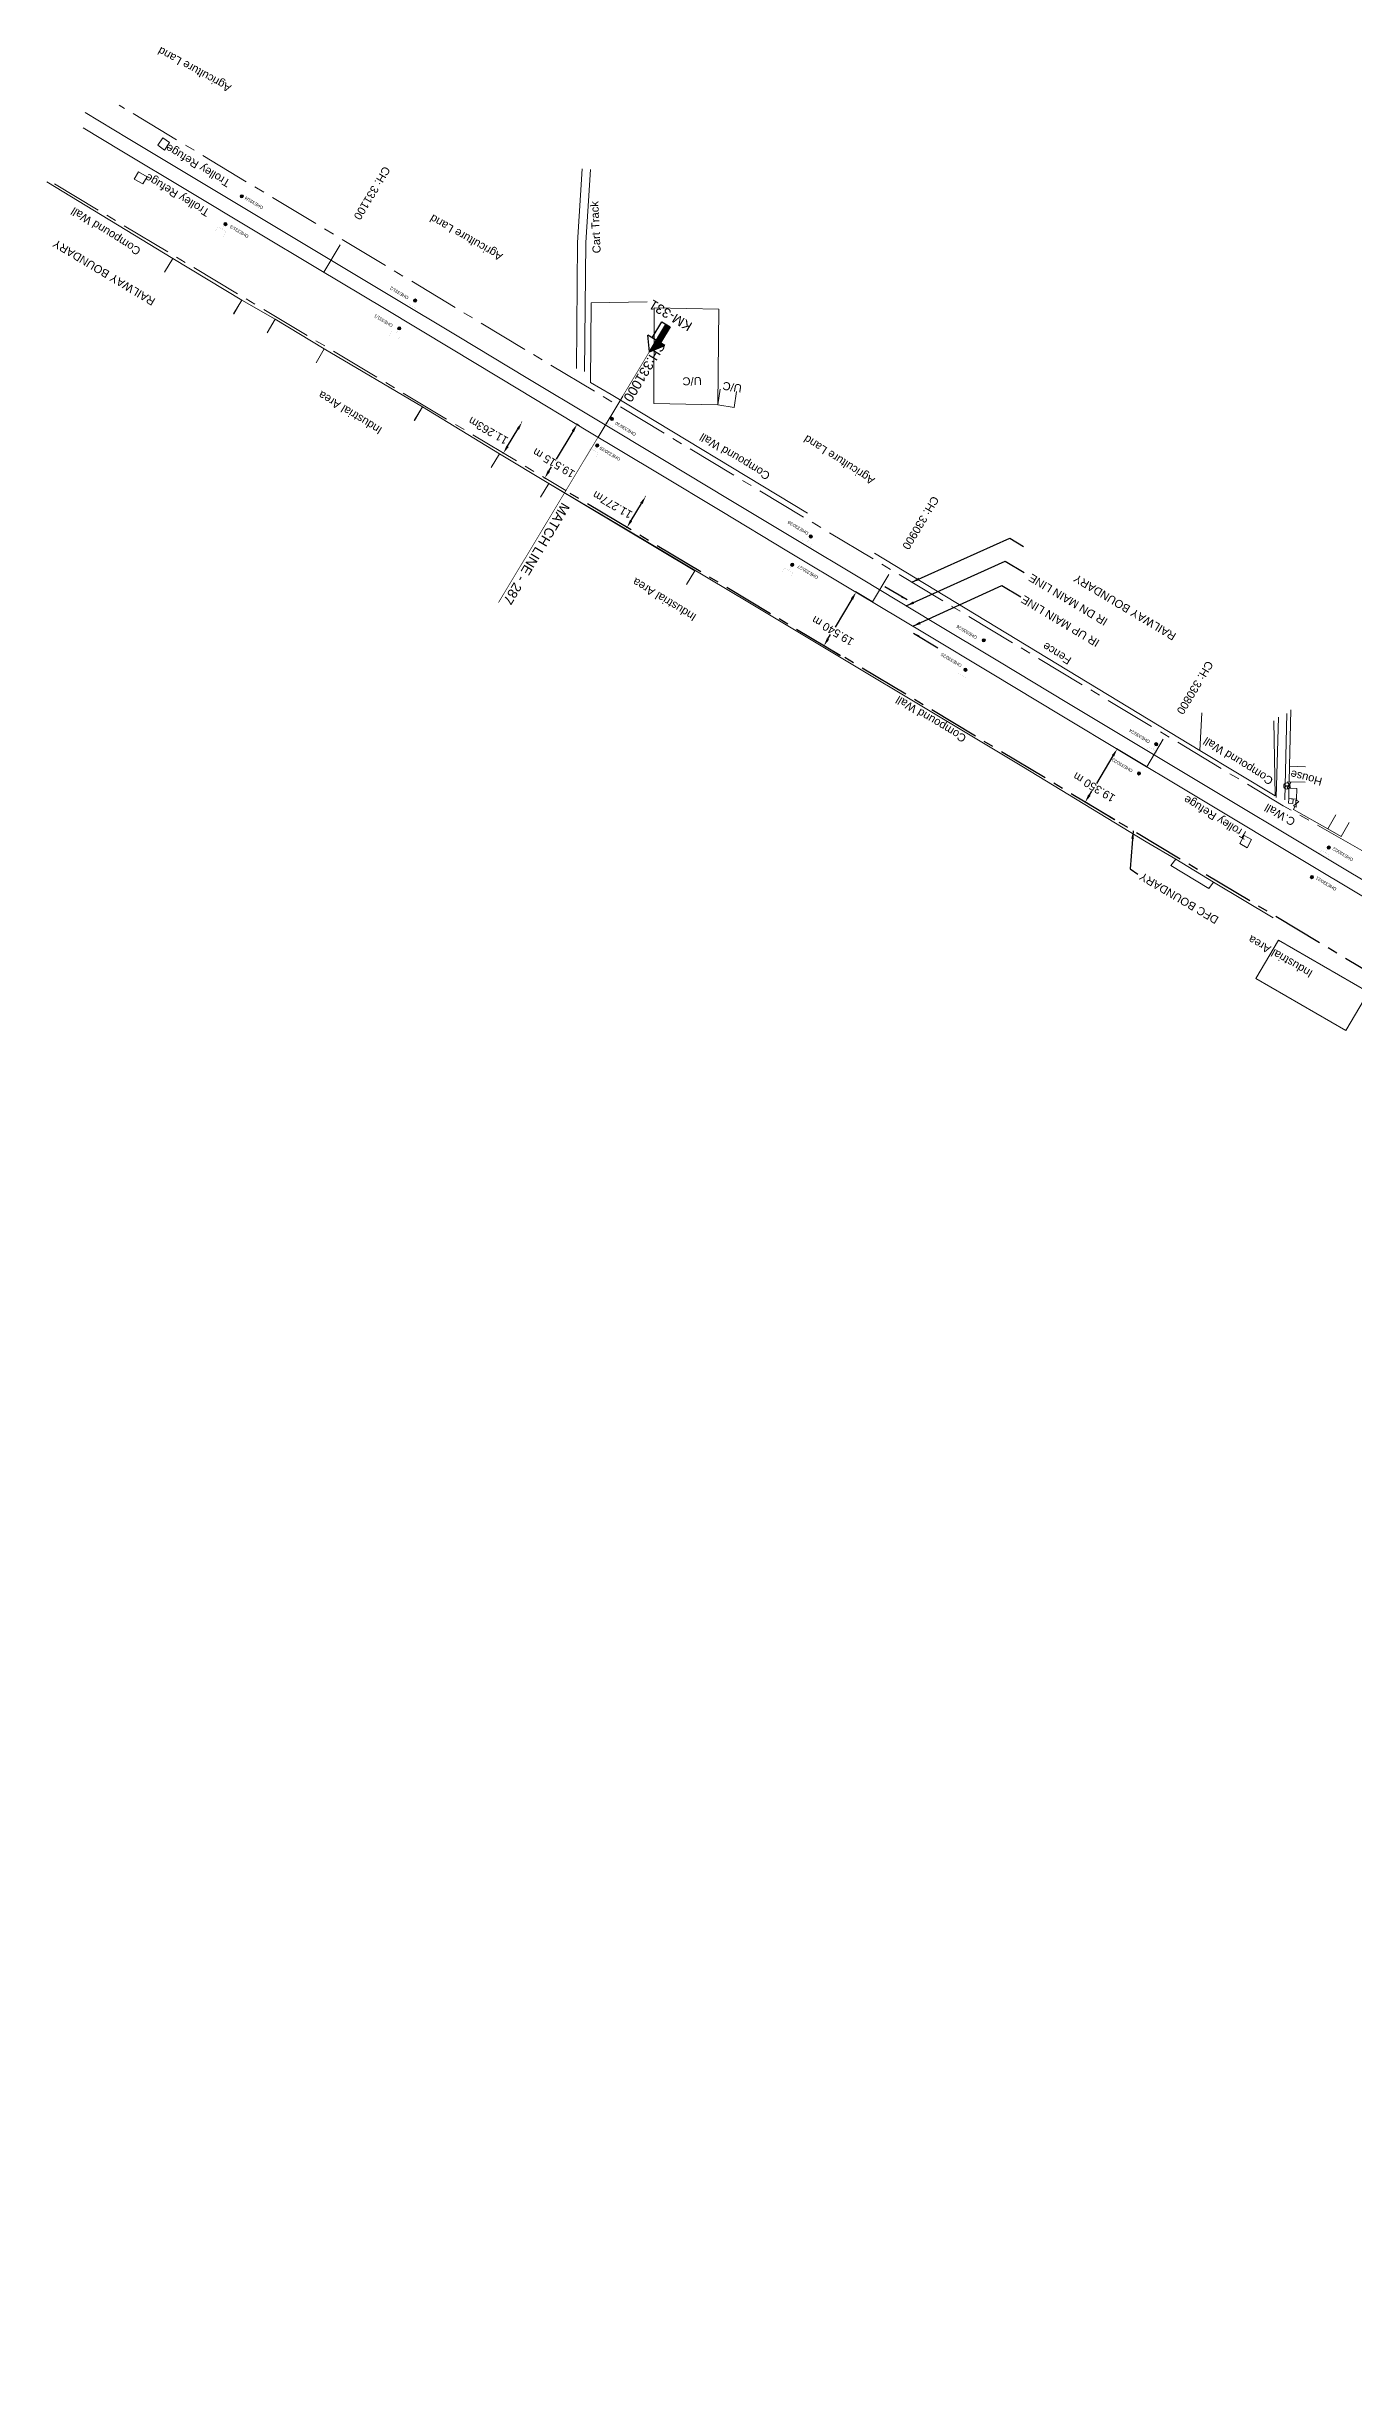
# Model space of a CAD drawing. Header units: metres. Extents: x 618808 to 629364, y 3390217 to 3397014.
# Drawn here: x 618808 to 619216, y 3396282 to 3397014 of the extents above; entities that cross this region are included whole.
import ezdxf
from ezdxf.enums import TextEntityAlignment as Align

# ---------------------------------------------------------------- set-up
doc = ezdxf.new("R2010")
doc.units = ezdxf.units.M
doc.header["$MEASUREMENT"] = 0
doc.linetypes.add('CENTER', pattern=[50.8, 31.75, -6.35, 6.35, -6.35])
doc.linetypes.add('PHANTOM2', pattern=[1.25, 0.625, -0.125, 0.125, -0.125, 0.125, -0.125])
doc.layers.get('Defpoints').update_dxf_attribs({"lineweight": 0})
for name, color, linetype, lineweight in [('Bounary Dim', 10, 'Continuous', 13), ('Building Under Cons.', 251, 'Continuous', 0), ('Cart Track', 34, 'Continuous', 0), ('Commercial Building Semipucca', 251, 'Continuous', 0), ('Compound Wall', 251, 'Continuous', 0), ('DFCC BOUNDARY', 6, 'CENTER', 0), ('Electric Pole', 251, 'Continuous', 0), ('Existing Chainage', 7, 'Continuous', 0), ('Existing IR Track', 143, 'Continuous', 0), ('Existing Railway Boundary', 7, 'CENTER', 0), ('Fence', 251, 'F-LINE', 0), ('flow direction', 7, 'Continuous', 0), ('Gate', 251, 'Continuous', 0), ('KM STONE', 7, 'Continuous', 0), ('MATCH LINE', 7, 'Continuous', 0), ('OHE MAST', 8, 'Continuous', 0), ('OHE MAST TEXT', 8, 'Continuous', 0), ('Residential Building Pucca', 251, 'Continuous', 0), ('Residential Building Semipucca', 251, 'Continuous', 0), ('Side Details', 251, 'Continuous', 0), ('Subroad Edge', 34, 'Continuous', 0), ('Text', 251, 'Continuous', 0), ('Text1', 251, 'Continuous', 0), ('Trolley Stand', 7, 'Continuous', 0)]:
    doc.layers.add(name, color=color, linetype=linetype, lineweight=lineweight)
doc.styles.get("Standard").update_dxf_attribs({"font": 'arial.ttf'})
doc.styles.add('Style-Arial', font='arial.ttf')
doc.styles.add('Text', font='arial.ttf', dxfattribs={"height": 2})
doc.linetypes.add('F-LINE', pattern='A,0.6,["X",Standard,S=0.3,R=0,X=0,Y=-0.15],0.1', length=0.7)
doc.dimstyles.new('DIM', dxfattribs={"dimtxt": 2.5, "dimasz": 2.5, "dimexe": 0.18, "dimexo": 0.0625, "dimgap": 0.09, "dimtad": 0, "dimtih": 1, "dimtoh": 1, "dimdec": 3, "dimzin": 0, "dimdsep": 46, "dimtxsty": 'Standard', "dimcen": 0.09, "dimadec": 0, "dimazin": 0, "dimtfac": 1, "dimtdec": 3, "dimtofl": 0, "dimtmove": 0, "dimatfit": 3, "dimfxl": 1, "dimtolj": 1, "dimtzin": 0, "dimarcsym": 0})
doc.dimstyles.new('ISO-25', dxfattribs={"dimtxt": 2.5, "dimasz": 2.5, "dimexe": 1.25, "dimexo": 0.625, "dimtad": 1, "dimtxsty": 'Standard', "dimcen": 2.5, "dimadec": 0, "dimazin": 0, "dimtfac": 1, "dimtmove": 0, "dimatfit": 3, "dimfxl": 1, "dimarcsym": 0})
doc.dimstyles.get("Standard").update_dxf_attribs({"dimtxt": 2.5, "dimasz": 0.18, "dimexe": 0.18, "dimexo": 0.0625, "dimgap": 0.09, "dimtad": 0, "dimtih": 1, "dimtoh": 1, "dimdec": 3, "dimzin": 0, "dimdsep": 46, "dimtxsty": 'Standard', "dimcen": 0.09, "dimadec": 0, "dimazin": 0, "dimtfac": 1, "dimtdec": 3, "dimtofl": 0, "dimtmove": 0, "dimatfit": 3, "dimfxl": 1, "dimtolj": 1, "dimtzin": 0, "dimarcsym": 0})

# ---------------------------------------------------------------- blocks, each defined once
blk = doc.blocks.new('GT')
at = {"layer": 'Gate'}
for p, q in [((-0.5, -0.5), (-0.5, 0.5)), ((-0.5, 0.5), (0.5, -0.5)), ((0.5, 0.5), (0.5, -0.5))]:
    blk.add_line(p, q, dxfattribs=at)
at = {"layer": 'Gate', "flags": 128}
blk.add_lwpolyline([(0.5, 0.5), (-0.5, -0.5)], dxfattribs=at)
blk = doc.blocks.new('EP')
at = {"extrusion": (0, 0, -1)}
blk.add_hatch(color=8, dxfattribs=at).paths.add_polyline_path([(-0.31, -0.24), (-0.94, -0.01), (-0.41, -0.1), (-0.43, 0.15), (0.21, -0.05), (0.21, 0.16), (0.93, -0.01), (0.31, 0.07), (0.31, -0.19), (-0.31, 0)])
at = {"color": 8}
for p, q in [((-0.93, -0.01), (-0.21, 0.16)), ((-0.31, 0.07), (-0.93, -0.01)), ((-0.31, -0.19), (-0.31, 0.07)), ((0.31, 0), (-0.31, -0.19)), ((-0.21, 0.16), (-0.21, -0.05)), ((-0.21, -0.05), (0.43, 0.15)), ((0.31, -0.24), (0.31, 0)), ((0.43, 0.15), (0.41, -0.1)), ((0.94, -0.01), (0.31, -0.24)), ((0.41, -0.1), (0.94, -0.01))]:
    blk.add_line(p, q, dxfattribs=at)
blk.add_circle((0, 0), 1, dxfattribs=at)
blk = doc.blocks.new('OHE MAST')
h = blk.add_hatch(color=256)
edge = h.paths.add_edge_path()
edge.add_arc((0, 0), 0.514, 0, 360)
at = {"const_width": 0.01, "flags": 128}
for points in [[(1.5, 3.5), (1.5, 2), (-1.5, 2), (-1.5, 3.5)], [(0, 2), (0, 0)]]:
    blk.add_lwpolyline(points, dxfattribs=at)
blk.add_circle((0, 0), 0.514)
blk = doc.blocks.new('*D415')
at = {"layer": 'Bounary Dim', "color": 0, "lineweight": -2, "transparency": 16777216}
for p, q in [((618990.47, 3396865.48), (618993.7, 3396870.86)), ((618994.93, 3396873.03), (618994.83, 3396873.09)), ((618989.12, 3396863.36), (618989.02, 3396863.43))]:
    blk.add_line(p, q, dxfattribs=at)
at = {"layer": 'Bounary Dim', "color": 0, "transparency": 16777216}
for points in [[(618993.34, 3396871.07), (618994.06, 3396870.64), (618994.99, 3396873)], [(618990.11, 3396865.69), (618990.82, 3396865.26), (618989.18, 3396863.33)]]:
    blk.add_solid(points, dxfattribs=at)
at = {"layer": 'Defpoints', "color": 0, "transparency": 16777216}
for p in [(618994.99, 3396873), (618994.99, 3396873), (618989.18, 3396863.33)]:
    blk.add_point(p, dxfattribs=at)
at = {"layer": 'Bounary Dim', "color": 0, "transparency": 16777216, "insert": (618984.65, 3396870.41), "char_height": 2.5, "attachment_point": 5, "rotation": 150}
blk.add_mtext('\\A1;11.277m', dxfattribs=at)
blk = doc.blocks.new('*D416')
at = {"layer": 'Bounary Dim', "color": 0, "lineweight": -2, "transparency": 16777216}
for p, q in [((618951.86, 3396888.69), (618955.09, 3396894.06)), ((618956.32, 3396896.24), (618956.22, 3396896.3)), ((618950.52, 3396886.58), (618950.42, 3396886.64))]:
    blk.add_line(p, q, dxfattribs=at)
at = {"layer": 'Bounary Dim', "color": 0, "transparency": 16777216}
for points in [[(618954.73, 3396894.28), (618955.44, 3396893.85), (618956.37, 3396896.2)], [(618951.5, 3396888.91), (618952.22, 3396888.48), (618950.57, 3396886.55)]]:
    blk.add_solid(points, dxfattribs=at)
at = {"layer": 'Defpoints', "color": 0, "transparency": 16777216}
for p in [(618956.37, 3396896.2), (618956.37, 3396896.2), (618950.57, 3396886.55)]:
    blk.add_point(p, dxfattribs=at)
at = {"layer": 'Bounary Dim', "color": 0, "transparency": 16777216, "insert": (618945.83, 3396893.58), "char_height": 2.5, "attachment_point": 5, "rotation": 150}
blk.add_mtext('\\A1;11.263m', dxfattribs=at)
blk = doc.blocks.new('*D336')
at = {"layer": 'Defpoints', "color": 0, "linetype": 'ByBlock', "ltscale": 5, "transparency": 16777216}
for p in [(619142.35, 3396794.11), (619151.59, 3396788.56), (619141.63, 3396771.97)]:
    blk.add_point(p, dxfattribs=at)
at = {"layer": 'DFCC BOUNDARY', "color": 0, "linetype": 'ByBlock', "lineweight": -2, "ltscale": 5, "transparency": 16777216}
for p, q in [((619141.06, 3396791.97), (619135.87, 3396783.33)), ((619151.53, 3396788.59), (619142.19, 3396794.21)), ((619133.67, 3396779.67), (619134.46, 3396780.98)), ((619141.57, 3396772.01), (619132.23, 3396777.62))]:
    blk.add_line(p, q, dxfattribs=at)
at = {"layer": 'DFCC BOUNDARY', "color": 0, "linetype": 'ByBlock', "ltscale": 5, "transparency": 16777216}
for points in [[(619140.7, 3396792.18), (619141.42, 3396791.75), (619142.35, 3396794.11)], [(619133.31, 3396779.88), (619134.03, 3396779.45), (619132.38, 3396777.52)]]:
    blk.add_solid(points, dxfattribs=at)
at = {"layer": 'DFCC BOUNDARY', "color": 0, "linetype": 'ByBlock', "ltscale": 5, "transparency": 16777216, "insert": (619135.17, 3396782.16), "char_height": 2.5, "attachment_point": 5, "rotation": 149}
blk.add_mtext('\\A1;19.350 m', dxfattribs=at)
blk = doc.blocks.new('*D337')
at = {"layer": 'Defpoints', "color": 0, "linetype": 'ByBlock', "ltscale": 5, "transparency": 16777216}
for p in [(619060.78, 3396843.11), (619065.86, 3396840.05), (619055.8, 3396823.3)]:
    blk.add_point(p, dxfattribs=at)
at = {"layer": 'DFCC BOUNDARY', "color": 0, "linetype": 'ByBlock', "lineweight": -2, "ltscale": 5, "transparency": 16777216}
for p, q in [((619059.49, 3396840.96), (619054.23, 3396832.2)), ((619065.81, 3396840.09), (619060.62, 3396843.2)), ((619055.75, 3396823.33), (619050.56, 3396826.45)), ((619052, 3396828.5), (619052.82, 3396829.86))]:
    blk.add_line(p, q, dxfattribs=at)
at = {"layer": 'DFCC BOUNDARY', "color": 0, "linetype": 'ByBlock', "ltscale": 5, "transparency": 16777216}
for points in [[(619059.13, 3396841.18), (619059.85, 3396840.75), (619060.78, 3396843.11)], [(619051.65, 3396828.71), (619052.36, 3396828.28), (619050.72, 3396826.36)]]:
    blk.add_solid(points, dxfattribs=at)
at = {"layer": 'DFCC BOUNDARY', "color": 0, "linetype": 'ByBlock', "ltscale": 5, "transparency": 16777216, "insert": (619053.52, 3396831.03), "char_height": 2.5, "attachment_point": 5, "rotation": 149}
blk.add_mtext('\\A1;19.540 m', dxfattribs=at)
blk = doc.blocks.new('*D338')
at = {"layer": 'Defpoints', "color": 0, "linetype": 'Continuous', "ltscale": 0.5, "transparency": 16777216}
for p in [(618973.56, 3396895.52), (618974.29, 3396895.08), (618964.23, 3396878.36)]:
    blk.add_point(p, dxfattribs=at)
at = {"layer": 'Existing Railway Boundary', "color": 0, "linetype": 'Continuous', "lineweight": -2, "ltscale": 0.5, "transparency": 16777216}
for p, q in [((618972.28, 3396893.37), (618967.01, 3396884.63)), ((618974.24, 3396895.11), (618973.41, 3396895.61)), ((618964.79, 3396880.94), (618965.6, 3396882.29)), ((618964.17, 3396878.39), (618963.35, 3396878.89))]:
    blk.add_line(p, q, dxfattribs=at)
at = {"layer": 'Existing Railway Boundary', "color": 0, "linetype": 'Continuous', "ltscale": 0.5, "transparency": 16777216}
for points in [[(618971.92, 3396893.59), (618972.63, 3396893.16), (618973.56, 3396895.52)], [(618964.43, 3396881.15), (618965.15, 3396880.72), (618963.5, 3396878.8)]]:
    blk.add_solid(points, dxfattribs=at)
at = {"layer": 'Existing Railway Boundary', "color": 0, "linetype": 'Continuous', "ltscale": 0.5, "transparency": 16777216, "insert": (618966.31, 3396883.46), "char_height": 2.5, "attachment_point": 5, "rotation": 149}
blk.add_mtext('\\A1;19.515 m', dxfattribs=at)
blk = doc.blocks.new('KM POST PLAN')
blk = doc.blocks.new('KMS')
at = {"extrusion": (0, 0, -1)}
h = blk.add_hatch(color=256, dxfattribs=at)
h.paths.add_polyline_path([(-612135.04, 3401051.68), (-612132.06, 3401046.74), (-612133.35, 3401045.96), (-612136.32, 3401050.9)])
h.paths.add_polyline_path([(-612132.06, 3401046.74), (-612129.88, 3401043.11), (-612134.74, 3401045.12), (-612133.35, 3401045.96)], flags=16)
at = {"flags": 128}
for points in [[(612130.78, 3401047.51), (612133.75, 3401052.45), (612136.32, 3401050.9), (612133.35, 3401045.96)], [(612129.88, 3401043.11), (612134.74, 3401045.12), (612129.39, 3401048.35)], [(612129.88, 3401043.11), (612129.39, 3401048.35)], [(612129.88, 3401043.11), (612135.04, 3401051.68)]]:
    blk.add_lwpolyline(points, dxfattribs=at)

msp = doc.modelspace()

# ---------------------------------------------------------------- linework, layer by layer
at = {"layer": 'Building Under Cons.', "flags": 128}
msp.add_lwpolyline([(619023.3797, 3396905.7978), (619022.6391, 3396900.8545), (619017.5388, 3396901.6186), (619018.2795, 3396906.562)], dxfattribs=at)
at = {"layer": 'Building Under Cons.'}
msp.add_3dface([(619017.5388, 3396901.6186), (618997.606, 3396902.0734), (618997.6904, 3396931.9971), (619017.8579, 3396931.5369)], dxfattribs=at)
at = {"layer": 'Cart Track', "flags": 128}
for points in [[(618973.3932, 3396912.9647), (618973.7741, 3396952.4075), (618975.2095, 3396975.3738)], [(618977.783, 3396975.2233), (618976.375, 3396952.3598), (618975.9608, 3396912.0404)]]:
    msp.add_lwpolyline(points, dxfattribs=at)
at = {"layer": 'Commercial Building Semipucca', "flags": 128}
for points in [[(618844.6946, 3396943.0905), (618847.2787, 3396947.3693), (618868.7881, 3396934.3789), (618866.204, 3396930.1001)], [(618866.3164, 3396930.0343), (618868.7881, 3396934.3789), (618879.2057, 3396928.4522), (618876.734, 3396924.1075)], [(618892.0611, 3396914.815), (618894.5987, 3396919.1215), (618925.3014, 3396901.0305), (618922.7638, 3396896.724)], [(618922.6965, 3396896.7643), (618925.3014, 3396901.0305), (618949.3209, 3396886.3645), (618946.7161, 3396882.0984)]]:
    msp.add_lwpolyline(points, dxfattribs=at)
at = {"layer": 'Commercial Building Semipucca'}
for points in [[(619160.6695, 3396759.6793), (619172.4352, 3396752.5148), (619170.9595, 3396750.5086), (619159.1846, 3396757.6787)], [(619185.7138, 3396722.4375), (619192.7988, 3396734.3714), (619220.9421, 3396718.0777), (619213.8519, 3396706.1351)]]:
    msp.add_3dface(points, dxfattribs=at)
at = {"layer": 'Compound Wall', "flags": 128}
for points in [[(618807.8891, 3396971.3678), (618847.2787, 3396947.3693)], [(619045.5879, 3396867.8112), (618984.2469, 3396904.8498), (618977.8245, 3396908.643), (618978.004, 3396933.4834)], [(618995.4835, 3396933.8868), (618978.004, 3396933.4834)], [(618879.2061, 3396928.4508), (618894.5987, 3396919.1215)], [(619027.4756, 3396839.7784), (618988.7581, 3396862.9114), (618964.7449, 3396877.1048), (618949.3209, 3396886.3645)], [(619160.6695, 3396759.6793), (619151.4759, 3396765.1216), (619112.5755, 3396788.785), (619027.4756, 3396839.7784), (619027.4756, 3396839.7784)], [(619191.3154, 3396802.9192), (619191.6965, 3396779.4976), (619168.2321, 3396793.6714), (619168.8469, 3396805.3896)], [(619196.6493, 3396806.323), (619196.2277, 3396788.7003)], [(619197.889, 3396776.1338), (619197.5098, 3396775.2157), (619208.2246, 3396769.1701)], [(619198.6557, 3396777.9034), (619198.3711, 3396778.4409)], [(619198.6557, 3396777.9034), (619198.3711, 3396778.4409)], [(619191.1527, 3396741.398), (619172.4352, 3396752.5148)]]:
    msp.add_lwpolyline(points, dxfattribs=at)
at = {"layer": 'DFCC BOUNDARY', "lineweight": 30, "ltscale": 0.5}
msp.add_lwpolyline([(619655.123, 3396461.6017), (619596.4122, 3396496.8952), (619550.7531, 3396529.3055), (619548.9914, 3396524.4762), (619505.4275, 3396550.6814), (619504.083, 3396552.0131), (619492.0025, 3396561.0264), (619482.333, 3396566.4756), (619470.9979, 3396572.7428), (619432.9121, 3396596.0308), (619418.6725, 3396605.0162), (619398.5905, 3396617.1643), (619398.6752, 3396617.3055), (619312.9404, 3396668.7612), (619313.0176, 3396668.8897), (619227.2878, 3396720.3859), (619227.3598, 3396720.506), (619141.6306, 3396771.9828), (619141.6254, 3396771.9742), (619055.8982, 3396823.4655), (619055.8003, 3396823.3026), (618970.0805, 3396874.8069), (618970.0993, 3396874.8382)], dxfattribs=at)
at = {"layer": 'Existing Chainage', "linetype": 'Continuous', "lineweight": 13, "flags": 128}
for points in [[(618899.5775, 3396951.6525), (618894.4366, 3396943.0751)], [(618987.8797, 3396904.4076), (618980.1441, 3396891.5561)], [(619071.0108, 3396848.6256), (619065.8615, 3396840.0533)], [(619156.7353, 3396797.136), (619151.5865, 3396788.5633)]]:
    msp.add_lwpolyline(points, dxfattribs=at)
at = {"layer": 'Existing IR Track', "flags": 128}
for points in [[(619225.4542, 3396749.3913), (619207.5726, 3396760.122), (619167.2576, 3396784.3003), (619146.9662, 3396796.485), (619126.6566, 3396808.6806), (619105.6003, 3396821.3219), (619084.5332, 3396833.9697), (619062.9638, 3396846.927), (619041.3968, 3396859.8829), (619021.1231, 3396872.0673), (619000.8774, 3396884.2348), (618979.2618, 3396897.2421), (618957.6843, 3396910.2265), (618936.6106, 3396922.8977), (618915.5725, 3396935.5475), (618895.2555, 3396947.7413), (618875.0061, 3396959.8947), (618854.1534, 3396972.3985), (618833.3192, 3396984.8913), (618819.8608, 3396992.9813)], [(619223.1666, 3396745.5825), (619205.5606, 3396756.1541), (619165.1446, 3396780.4203), (619144.6935, 3396792.7033), (619124.5493, 3396804.8019), (619103.3318, 3396817.5461), (619082.1681, 3396830.258), (619060.6969, 3396843.1556), (619039.1761, 3396856.083), (619018.8512, 3396868.2871), (618998.7519, 3396880.3557), (618976.9869, 3396893.4565), (618955.5583, 3396906.3548), (618934.338, 3396919.1169), (618913.4071, 3396931.705), (618892.9765, 3396943.9502), (618872.5087, 3396956.2177), (618851.8697, 3396968.5977), (618831.3313, 3396980.9173), (618819.203, 3396988.1984)]]:
    msp.add_lwpolyline(points, dxfattribs=at)
at = {"layer": 'Existing Railway Boundary', "ltscale": 0.5, "flags": 128}
for points in [[(622746.098, 3394644.2), (622663.4606, 3394694.169), (622635.5442, 3394709.92), (622581.1736, 3394743.226), (622498.0779, 3394792.898), (622457.7907, 3394817.243), (622415.9451, 3394842.999), (622330.0124, 3394895.005), (622286.0512, 3394920.901), (622269.7893, 3394930.074), (622244.2217, 3394945.629), (622201.0412, 3394973.502), (622157.7433, 3394996.47), (622067.1433, 3395052.862), (622028.1243, 3395076.2237), (621982.7063, 3395103.6077), (621938.325, 3395130.049), (621919.5262, 3395142.179), (621895.57, 3395156.352), (621849.652, 3395183.166), (621803.9371, 3395210.454), (621762.0599, 3395237.831), (621717.2628, 3395262.794), (621673.4964, 3395291.048), (621631.1453, 3395314.439), (621565.7349, 3395354.058), (621541.6521, 3395368.941), (621498.2271, 3395395.531), (621455.3549, 3395421.57), (621412.7963, 3395447.333), (621396.0377, 3395457.837), (621278.7038, 3395528.576), (620507.8337, 3395990.648), (620326.7791, 3396099.223), (620281.2632, 3396126.84), (619808.9582, 3396409.119), (619628.9088, 3396516.842), (619582.1797, 3396546.525), (619447.801, 3396625.557), (619258.2721, 3396737.95), (619229.5588, 3396756.3), (619194.2185, 3396776.394), (618830.5016, 3396995.2736)], [(618810.3078, 3396970.6683), (618970.0993, 3396874.8382)]]:
    msp.add_lwpolyline(points, dxfattribs=at)
at = {"layer": 'Fence'}
msp.add_lwpolyline([(619066.5823, 3396855.2581), (619168.2321, 3396793.6714)], dxfattribs=at)
at = {"layer": 'MATCH LINE', "linetype": 'PHANTOM2', "ltscale": 15, "const_width": 0.2}
msp.add_lwpolyline([(618996.193, 3396918.2186), (618949.0397, 3396839.8802)], dxfattribs=at)
at = {"layer": 'Residential Building Pucca', "flags": 128}
msp.add_lwpolyline([(619214.8558, 3396771.169), (619212.4004, 3396766.8151), (619208.2246, 3396769.1701), (619210.68, 3396773.524)], dxfattribs=at)
at = {"layer": 'Residential Building Semipucca', "flags": 128}
for points in [[(618962.1788, 3396872.814), (618964.7444, 3396877.1039), (619010.366, 3396849.8192), (619007.8004, 3396845.5293)], [(619201.1176, 3396783.7093), (619196.1203, 3396783.8192), (619196.2277, 3396788.7003), (619201.225, 3396788.5903)]]:
    msp.add_lwpolyline(points, dxfattribs=at)
at = {"layer": 'Residential Building Semipucca'}
for points in [[(619198.3721, 3396778.4427), (619195.9847, 3396778.599), (619196.0205, 3396781.894), (619198.4691, 3396781.7337)], [(619197.2567, 3396777.055), (619195.8898, 3396777.2331), (619195.9847, 3396778.599), (619197.3524, 3396778.4207)]]:
    msp.add_3dface(points, dxfattribs=at)
at = {"layer": 'Subroad Edge', "flags": 128}
for points in [[(619192.0454, 3396778.9903), (619192.7796, 3396804.0364)], [(619194.8037, 3396778.2521), (619195.3797, 3396805.255)]]:
    msp.add_lwpolyline(points, dxfattribs=at)
at = {"layer": 'Trolley Stand'}
for points in [[(618844.1308, 3396985.1057), (618846.2654, 3396983.6272), (618844.672, 3396981.2739), (618842.5374, 3396982.7524)], [(618836.541, 3396974.47), (618839.29, 3396972.9439), (618837.9267, 3396970.6761), (618835.1772, 3396972.2025)], [(619184.39, 3396765.8214), (619182.9799, 3396763.2686), (619180.6566, 3396764.5726), (619182.0668, 3396767.1256)]]:
    msp.add_3dface(points, dxfattribs=at)

# ---------------------------------------------------------------- block references
at = {"color": 4}
msp.add_blockref('KMS', (6866.3139, -4124.8909), dxfattribs=at)
at = {"layer": 'Electric Pole'}
msp.add_blockref('EP', (619195.4157, 3396782.5478), dxfattribs=at)
msp.add_blockref('EP', (619195.4157, 3396782.5478), dxfattribs=at)
at = {"layer": 'Gate'}
for p, xscale, yscale, zscale, rotation in [((619196.0711, 3396782.8568), 1.928268736728219, 0.9997078268975875, 1.388418290166572, 87.4163048366959), ((619198.2738, 3396777.0201), 1.932443245915712, 0.9997078268975733, 1.389920371092276, 66.41630483952012)]:
    msp.add_blockref('GT', p, dxfattribs=dict(at, xscale=xscale, yscale=yscale, zscale=zscale, rotation=rotation))
at = {"layer": 'KM STONE'}
ref = msp.add_blockref('KM POST PLAN', (618996.118, 3396918.416), dxfattribs=dict(at, xscale=0.5, yscale=0.5, zscale=0.5, rotation=148.9344517853904))
ref.add_attrib('KM-POST', 'KM-331', dxfattribs={"layer": '0', "height": 3, "rotation": 148.9344518, "style": 'Style-Arial'}).set_placement((619002.8263, 3396929.5515), align=Align.MIDDLE_CENTER)
at = {"layer": 'OHE MAST', "color": 2, "rotation": 149.0208306544455}
for p in [(618868.7909, 3396966.8055), (618863.7081, 3396958.1136), (618922.9666, 3396934.2287), (618917.9984, 3396925.5516), (618984.4604, 3396897.2708), (618979.8869, 3396888.9717), (619046.6138, 3396860.532), (619040.8099, 3396851.6982), (619100.6586, 3396828.0703), (619094.967, 3396818.8866), (619154.5703, 3396795.6113), (619149.1833, 3396786.4767), (619208.5016, 3396763.3157), (619203.2182, 3396754.0773)]:
    msp.add_blockref('OHE MAST', p, dxfattribs=at)

# ---------------------------------------------------------------- texts
at = {"layer": 'DFCC BOUNDARY', "linetype": 'Continuous', "ltscale": 5}
msp.add_text('DFC BOUNDARY', height=2.5, rotation=149.3990418, dxfattribs=at).set_placement((619174.319, 3396741.4528))
at = {"layer": 'Existing Chainage', "lineweight": 0, "attachment_point": 6, "line_spacing_factor": 0.6, "style": 'Style-Arial'}
for s, insert, char_height, rotation in [('CH: 331100', (618904.7184, 3396959.8132), 2.5, 239.0633571), ('CH:331000', (618989.2018, 3396902.9799), 3, 238.9554886), ('CH: 330900', (619076.1601, 3396856.7813), 2.5, 239.0070866), ('CH: 330800', (619161.884, 3396805.292), 2.5, 239.0109437)]:
    msp.add_mtext(s, dxfattribs=dict(at, insert=insert, char_height=char_height, rotation=rotation))
at = {"layer": 'Existing IR Track', "color": 7, "lineweight": 0}
for s, p in [('IR DN MAIN LINE', (619115.0667, 3396847.9345)), ('IR UP MAIN LINE', (619112.6711, 3396841.193))]:
    msp.add_text(s, height=2.5, rotation=149, dxfattribs=at).set_placement(p, align=Align.MIDDLE_RIGHT)
at = {"layer": 'Existing Railway Boundary', "linetype": 'Continuous', "ltscale": 5}
for p in [(618842.0235, 3396934.6611), (619161.0277, 3396830.0268)]:
    msp.add_text('RAILWAY BOUNDARY', height=2.5, rotation=149, dxfattribs=at).set_placement(p)
at = {"layer": 'MATCH LINE', "linetype": 'Continuous'}
msp.add_text('MATCH LINE - 287', height=3, rotation=239.0346667, dxfattribs=at).set_placement((618968.9042, 3396871.3606))
at = {"layer": 'OHE MAST TEXT'}
for s, p in [('OHE331/4', (618875.6881, 3396963.5125)), ('OHE331/3', (618871.0688, 3396954.5618)), ('OHE331/2', (618921.0609, 3396935.3783)), ('OHE331/1', (618916.1295, 3396926.6963)), ('OHE330/30', (618992.1226, 3396892.7262)), ('OHE330/29', (618987.2452, 3396884.943)), ('OHE330/28', (619046.0453, 3396861.7657)), ('OHE330/27', (619049.0752, 3396847.9864)), ('OHE330/26', (619098.7263, 3396829.2273)), ('OHE330/25', (619093.9153, 3396820.4664)), ('OHE330/24', (619152.7463, 3396796.6953)), ('OHE330/23', (619147.3264, 3396787.5933)), ('OHE330/22', (619216.297, 3396759.775)), ('OHE330/21', (619211.0446, 3396750.584))]:
    msp.add_text(s, height=1, rotation=149, dxfattribs=at).set_placement(p)
at = {"layer": 'Side Details'}
for rotation, p in [(151.1714963, (618854.0142, 3397006.4009)), (150.2810584, (618938.9288, 3396953.8763)), (147.2354476, (619055.4746, 3396884.4392))]:
    msp.add_text('Agriculture Land', height=2.5, rotation=rotation, dxfattribs=at).set_placement(p, align=Align.MIDDLE_CENTER)
at = {"layer": 'Subroad Edge', "style": 'Text'}
msp.add_text('Cart Track', height=2.5, rotation=92.693749, dxfattribs=at).set_placement((618980.9814, 3396949.0688))
at = {"layer": 'Text', "style": 'Text'}
for s, rotation, p in [('Compound Wall', 147.9229143, (618826.3105, 3396955.8814)), ('Industrial Area', 148.5761032, (618902.6504, 3396899.1945)), ('U/C', 181.444492, (619009.5409, 3396909.0543)), ('U/C', 170.5697131, (619022.0661, 3396907.1834)), ('Compound Wall', 148.9975052, (619022.8812, 3396885.4827)), ('Industrial Area', 148.5761032, (619000.8421, 3396840.7828)), ('Fence', 148.0163224, (619123.5381, 3396823.9501)), ('Compound Wall', 149.2002106, (619084.1707, 3396803.4163)), ('Compound Wall', 148.0466759, (619180.189, 3396790.3454)), ('House', 165.435309, (619201.4419, 3396785.064)), ('Trolley Refuge', 148.5064391, (619173.1096, 3396772.7)), ('C.Wall', 150.6432016, (619193.2213, 3396773.5522)), ('Industrial Area', 149.8300699, (619193.3564, 3396729.2454))]:
    msp.add_text(s, height=2.5, rotation=rotation, dxfattribs=at).set_placement(p, align=Align.MIDDLE_CENTER)
at = {"layer": 'Text1', "style": 'Text'}
for p in [(618855.0874, 3396976.3767), (618848.6261, 3396967.1793)]:
    msp.add_text('Trolley Refuge', height=2.5, rotation=149.3383277, dxfattribs=at).set_placement(p, align=Align.MIDDLE_CENTER)

# ---------------------------------------------------------------- dimensions: what is measured, and where the dimension line sits
at = {"layer": 'Bounary Dim'}
for base, p1, p2, override, picture, middle in [((618956.3728, 3396896.2032), (618950.5714, 3396886.5495), (618956.3728, 3396896.2032), {"dimasz": 2.5, "dimdsep": 0, "dimpost": 'm', "dimtmove": 2}, '*D416', (618945.8312, 3396893.5775)), ((618994.9864, 3396872.9983), (618989.1777, 3396863.3325), (618994.9864, 3396872.9983), {"dimtxt": 2.5, "dimasz": 2.5, "dimdsep": 0, "dimpost": 'm', "dimtmove": 2}, '*D415', (618984.6467, 3396870.4102))]:
    dim = msp.add_linear_dim(base=base, p1=p1, p2=p2, angle=58.9961274, dimstyle='Standard', override=override, dxfattribs=at)
    dim.commit()
    dim.dimension.update_dxf_attribs({"geometry": picture, "text_midpoint": middle, "dimtype": 129, "text_rotation": 150})
at = {"layer": 'DFCC BOUNDARY', "linetype": 'ByBlock', "ltscale": 5}
for base, p1, p2, angle, picture, middle in [((619060.7791, 3396843.1062), (619055.8003, 3396823.3026), (619065.8621, 3396840.0529), 59.0070866, '*D337', (619053.5247, 3396831.0294)), ((619142.3473, 3396794.1124), (619141.6254, 3396771.9742), (619151.5883, 3396788.5623), 59.0109434, '*D336', (619135.1668, 3396782.1569))]:
    dim = msp.add_linear_dim(base=base, p1=p1, p2=p2, angle=angle, dimstyle='DIM', override={"dimtad": 3, "dimpost": ' m'}, dxfattribs=at)
    dim.commit()
    dim.dimension.update_dxf_attribs({"geometry": picture, "text_midpoint": middle, "dimtype": 129, "text_rotation": 149})
at = {"layer": 'Existing Railway Boundary', "linetype": 'Continuous', "ltscale": 0.5}
dim = msp.add_linear_dim(base=(618973.5647, 3396895.5164), p1=(618964.2263, 3396878.3604), p2=(618974.29, 3396895.0798), angle=58.9554889, dimstyle='DIM', override={"dimtad": 3, "dimpost": ' m'}, dxfattribs=at)
dim.commit()
dim.dimension.update_dxf_attribs({"geometry": '*D338', "text_midpoint": (618966.3092, 3396883.4624), "dimtype": 129, "text_rotation": 149})

# ---------------------------------------------------------------- leaders
at = {"layer": 'DFCC BOUNDARY', "linetype": 'Continuous', "lineweight": 0, "ltscale": 5}
msp.add_leader([(619147.3711, 3396768.5359), (619146.4036, 3396756.6586), (619148.8292, 3396755.0166)], dimstyle='ISO-25', override={"dimtxt": 0.5, "dimtad": 0}, dxfattribs=at)
at = {"layer": 'Existing IR Track', "color": 7, "lineweight": 0}
for points in [[(619076.4497, 3396838.8257), (619107.3509, 3396852.7773), (619113.2691, 3396849.2123)], [(619078.5062, 3396832.4577), (619106.343, 3396845.2277), (619112.2612, 3396841.6627)]]:
    msp.add_leader(points, dimstyle='ISO-25', override={"dimtxt": 0.5, "dimtad": 0}, dxfattribs=at)
at = {"layer": 'Existing Railway Boundary', "linetype": 'Continuous', "ltscale": 5}
msp.add_leader([(619078.171, 3396846.2298), (619108.8426, 3396859.9777), (619113.0785, 3396857.4261)], dimstyle='ISO-25', override={"dimtxt": 0.5, "dimtad": 0}, dxfattribs=at)
at = {"layer": 'flow direction', "lineweight": 0}
for points in [[(619076.7699, 3396840.7064), (619069.7673, 3396844.7504)], [(619078.6952, 3396830.3517), (619086.3103, 3396825.7231)]]:
    msp.add_leader(points, dimstyle='ISO-25', override={"dimtxt": 0.5, "dimasz": 2, "dimtad": 0}, dxfattribs=at)

doc.saveas('drawing.dxf')
